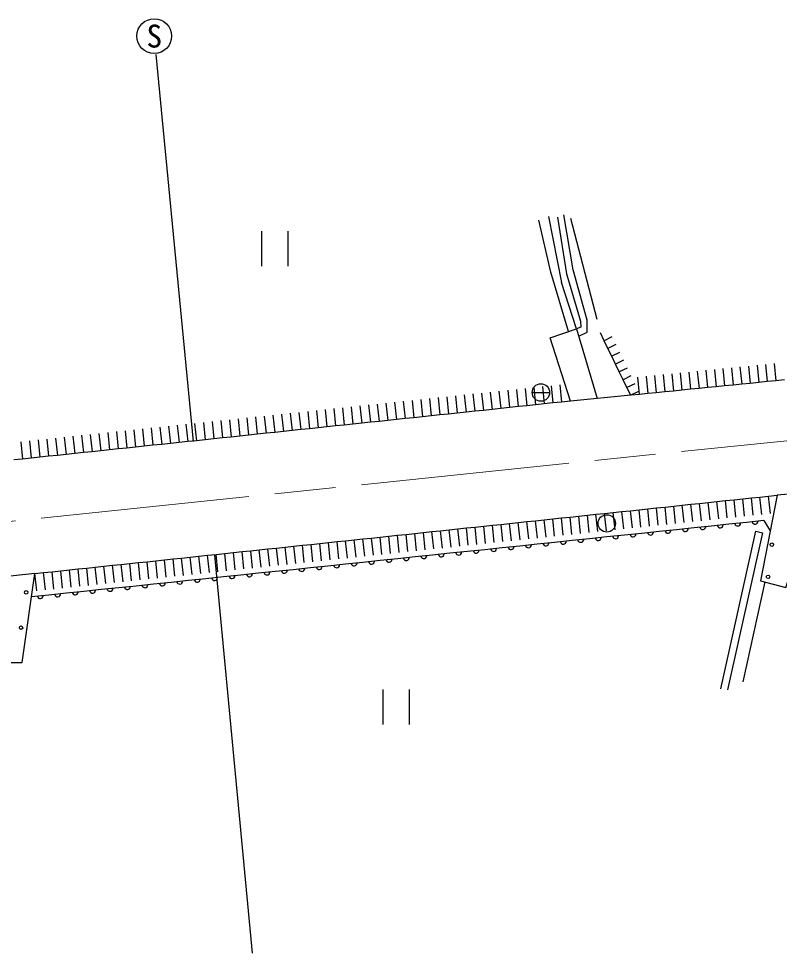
# Model space of a CAD drawing. Units: millimetres, scale not verified. Extents: x 40000 to 680000, y 20000 to 380000.
# Drawn here: x 118300 to 162028, y 257886 to 311597 of the extents above; entities that cross this region are included whole.
import ezdxf
from ezdxf.enums import TextEntityAlignment as Align

# ---------------------------------------------------------------- set-up
doc = ezdxf.new("R2010")
doc.units = ezdxf.units.MM
doc.header["$LTSCALE"] = 1000
doc.linetypes.add('CHAIN', pattern=[18.5, 12, -1.5, 3.5, -1.5])
doc.linetypes.add('DASHED', pattern=[7.5, 6, -1.5])
for name, color, linetype, lineweight in [('M-BGD', 7, 'Continuous', 25), ('M-BGD-EXST', 7, 'Continuous', 25), ('M-BMK', 2, 'CHAIN', 13)]:
    doc.layers.add(name, color=color, linetype=linetype, lineweight=lineweight)
doc.styles.add('ＭＳ ゴシック', font='')
doc.styles.get('ＭＳ ゴシック').set_extended_font_data('MS Gothic')

msp = doc.modelspace()

# ---------------------------------------------------------------- linework, layer by layer
at = {"layer": 'M-BGD'}
for p, q in [((148762, 300229), (149499, 296429)), ((150366, 293781), (149499, 296429)), ((151958, 293093), (151740, 293542)), ((152408, 293312), (151958, 293093)), ((152176, 292645), (151958, 293093)), ((152626, 292864), (152176, 292645)), ((152394, 292197), (152176, 292645)), ((152844, 292415), (152394, 292197)), ((152612, 291748), (152394, 292197)), ((153062, 291967), (152612, 291748)), ((152830, 291300), (152612, 291748)), ((160749, 291684), (160848, 290689)), ((161240, 291733), (161339, 290738)), ((161731, 291782), (161830, 290787)), ((153280, 291518), (152830, 291300)), ((153048, 290851), (152830, 291300)), ((155349, 291145), (155448, 290150)), ((155840, 291194), (155939, 290199)), ((156331, 291243), (156430, 290248)), ((156822, 291292), (156921, 290297)), ((157313, 291341), (157412, 290346)), ((157804, 291390), (157903, 290395)), ((158295, 291439), (158394, 290444)), ((158785, 291488), (158885, 290493)), ((159276, 291537), (159376, 290542)), ((159767, 291586), (159867, 290591)), ((160258, 291635), (160358, 290640)), ((153498, 291070), (153048, 290851)), ((153266, 290403), (153048, 290851)), ((153716, 290621), (153266, 290403)), ((153876, 290998), (153975, 290003)), ((154367, 291047), (154466, 290052)), ((154858, 291096), (154957, 290101)), ((159867, 290591), (159376, 290542)), ((160358, 290640), (159867, 290591)), ((160848, 290689), (160358, 290640)), ((161339, 290738), (160848, 290689)), ((161830, 290787), (161339, 290738)), ((162321, 290835), (161830, 290787)), ((144912, 290084), (145017, 289089)), ((145412, 290137), (145517, 289142)), ((145912, 290189), (146017, 289195)), ((146412, 290242), (146517, 289248)), ((146911, 290295), (147017, 289301)), ((147411, 290348), (147516, 289353)), ((147911, 290401), (148016, 289406)), ((148411, 290453), (148516, 289459)), ((148911, 290506), (149016, 289512)), ((149411, 290559), (149516, 289565)), ((153484, 289954), (153266, 290403)), ((153934, 290173), (153484, 289954)), ((154466, 290052), (153975, 290003)), ((154957, 290101), (154466, 290052)), ((155448, 290150), (154957, 290101)), ((155939, 290199), (155448, 290150)), ((156430, 290248), (155939, 290199)), ((156921, 290297), (156430, 290248)), ((157412, 290346), (156921, 290297)), ((157903, 290395), (157412, 290346)), ((158394, 290444), (157903, 290395)), ((158885, 290493), (158394, 290444)), ((159376, 290542), (158885, 290493)), ((139413, 289503), (139518, 288508)), ((139913, 289555), (140018, 288561)), ((140413, 289608), (140518, 288614)), ((140913, 289661), (141018, 288667)), ((141413, 289714), (141518, 288719)), ((141913, 289767), (142018, 288772)), ((142413, 289820), (142518, 288825)), ((142912, 289872), (143017, 288878)), ((143412, 289925), (143517, 288931)), ((143912, 289978), (144017, 288984)), ((144412, 290031), (144517, 289036)), ((149016, 289512), (148516, 289459)), ((149516, 289565), (149016, 289512)), ((150016, 289617), (149516, 289565)), ((153975, 290003), (153484, 289954)), ((134414, 288974), (134519, 287980)), ((134914, 289027), (135019, 288033)), ((135414, 289080), (135519, 288085)), ((135914, 289133), (136019, 288138)), ((136414, 289186), (136519, 288191)), ((136914, 289238), (137019, 288244)), ((137414, 289291), (137519, 288297)), ((137914, 289344), (138019, 288350)), ((138413, 289397), (138519, 288402)), ((138913, 289450), (139018, 288455)), ((144017, 288984), (143517, 288931)), ((144517, 289036), (144017, 288984)), ((145017, 289089), (144517, 289036)), ((145517, 289142), (145017, 289089)), ((146017, 289195), (145517, 289142)), ((146517, 289248), (146017, 289195)), ((147017, 289301), (146517, 289248)), ((147516, 289353), (147017, 289301)), ((148016, 289406), (147516, 289353)), ((148516, 289459), (148016, 289406)), ((129415, 288446), (129521, 287452)), ((129915, 288499), (130020, 287504)), ((130415, 288552), (130520, 287557)), ((130915, 288605), (131020, 287610)), ((131415, 288657), (131520, 287663)), ((131915, 288710), (132020, 287716)), ((132415, 288763), (132520, 287769)), ((132915, 288816), (133020, 287821)), ((133415, 288869), (133520, 287874)), ((133914, 288921), (134020, 287927)), ((139018, 288455), (138519, 288402)), ((139518, 288508), (139018, 288455)), ((140018, 288561), (139518, 288508)), ((140518, 288614), (140018, 288561)), ((141018, 288667), (140518, 288614)), ((141518, 288719), (141018, 288667)), ((142018, 288772), (141518, 288719)), ((142518, 288825), (142018, 288772)), ((143017, 288878), (142518, 288825)), ((143517, 288931), (143017, 288878)), ((124417, 287918), (124522, 286923)), ((124916, 287971), (125022, 286976)), ((125416, 288023), (125521, 287029)), ((125916, 288076), (126021, 287082)), ((126416, 288129), (126521, 287135)), ((126916, 288182), (127021, 287187)), ((127416, 288235), (127521, 287240)), ((127916, 288288), (128021, 287293)), ((128416, 288340), (128521, 287346)), ((128916, 288393), (129021, 287399)), ((134020, 287927), (133520, 287874)), ((134519, 287980), (134020, 287927)), ((135019, 288033), (134519, 287980)), ((135519, 288085), (135019, 288033)), ((136019, 288138), (135519, 288085)), ((136519, 288191), (136019, 288138)), ((137019, 288244), (136519, 288191)), ((137519, 288297), (137019, 288244)), ((138019, 288350), (137519, 288297)), ((138519, 288402), (138019, 288350)), ((119418, 287389), (119523, 286395)), ((119918, 287442), (120023, 286448)), ((120418, 287495), (120523, 286501)), ((120917, 287548), (121023, 286554)), ((121417, 287601), (121522, 286606)), ((121917, 287654), (122022, 286659)), ((122417, 287706), (122522, 286712)), ((122917, 287759), (123022, 286765)), ((123417, 287812), (123522, 286818)), ((123917, 287865), (124022, 286870)), ((129021, 287399), (128521, 287346)), ((129521, 287452), (129021, 287399)), ((130020, 287504), (129521, 287452)), ((130520, 287557), (130020, 287504)), ((131020, 287610), (130520, 287557)), ((131520, 287663), (131020, 287610)), ((132020, 287716), (131520, 287663)), ((132520, 287769), (132020, 287716)), ((133020, 287821), (132520, 287769)), ((133520, 287874), (133020, 287821)), ((118418, 287284), (118523, 286289)), ((118918, 287337), (119023, 286342)), ((123522, 286818), (123022, 286765)), ((124022, 286870), (123522, 286818)), ((124522, 286923), (124022, 286870)), ((125022, 286976), (124522, 286923)), ((125521, 287029), (125022, 286976)), ((126021, 287082), (125521, 287029)), ((126521, 287135), (126021, 287082)), ((127021, 287187), (126521, 287135)), ((127521, 287240), (127021, 287187)), ((128021, 287293), (127521, 287240)), ((128521, 287346), (128021, 287293)), ((118523, 286289), (118023, 286237)), ((119023, 286342), (118523, 286289)), ((119523, 286395), (119023, 286342)), ((120023, 286448), (119523, 286395)), ((120523, 286501), (120023, 286448)), ((121023, 286554), (120523, 286501)), ((121522, 286606), (121023, 286554)), ((122022, 286659), (121522, 286606)), ((122522, 286712), (122022, 286659)), ((123022, 286765), (122522, 286712)), ((160918, 284108), (161415, 284160)), ((161911, 284213), (160939, 279298)), ((161415, 284160), (161911, 284213)), ((161519, 283166), (161415, 284160)), ((155956, 283585), (156452, 283637)), ((156452, 283637), (156948, 283689)), ((156557, 282642), (156452, 283637)), ((156948, 283689), (157444, 283742)), ((157053, 282695), (156948, 283689)), ((157444, 283742), (157941, 283794)), ((157549, 282747), (157444, 283742)), ((157941, 283794), (158437, 283846)), ((158046, 282799), (157941, 283794)), ((158437, 283846), (158933, 283899)), ((158542, 282852), (158437, 283846)), ((158933, 283899), (159430, 283951)), ((159038, 282904), (158933, 283899)), ((159430, 283951), (159926, 284003)), ((159534, 282956), (159430, 283951)), ((159926, 284003), (160422, 284056)), ((160031, 283009), (159926, 284003)), ((160422, 284056), (160918, 284108)), ((160527, 283061), (160422, 284056)), ((161023, 283113), (160918, 284108)), ((150497, 283009), (150993, 283061)), ((150993, 283061), (151489, 283114)), ((151098, 282067), (150993, 283061)), ((151489, 283114), (151985, 283166)), ((151594, 282119), (151489, 283114)), ((151985, 283166), (152482, 283218)), ((152090, 282171), (151985, 283166)), ((152482, 283218), (152978, 283271)), ((152587, 282224), (152482, 283218)), ((152978, 283271), (153474, 283323)), ((153083, 282276), (152978, 283271)), ((153474, 283323), (153971, 283375)), ((153579, 282328), (153474, 283323)), ((153971, 283375), (154467, 283428)), ((154075, 282381), (153971, 283375)), ((154467, 283428), (154963, 283480)), ((154572, 282433), (154467, 283428)), ((154963, 283480), (155459, 283532)), ((155068, 282485), (154963, 283480)), ((155459, 283532), (155956, 283585)), ((155564, 282538), (155459, 283532)), ((156061, 282590), (155956, 283585)), ((145534, 282486), (146030, 282538)), ((146030, 282538), (146526, 282590)), ((146135, 281543), (146030, 282538)), ((146526, 282590), (147023, 282643)), ((146631, 281596), (146526, 282590)), ((147023, 282643), (147519, 282695)), ((147128, 281648), (147023, 282643)), ((147519, 282695), (148015, 282747)), ((147624, 281700), (147519, 282695)), ((148015, 282747), (148512, 282800)), ((148120, 281753), (148015, 282747)), ((148512, 282800), (149008, 282852)), ((148616, 281805), (148512, 282800)), ((149008, 282852), (149504, 282904)), ((149113, 281857), (149008, 282852)), ((149504, 282904), (150000, 282957)), ((149609, 281910), (149504, 282904)), ((150000, 282957), (150497, 283009)), ((150105, 281962), (150000, 282957)), ((150602, 282014), (150497, 283009)), ((159133, 282541), (158131, 282437)), ((160135, 282646), (159133, 282541)), ((161138, 282750), (160135, 282646)), ((161138, 282750), (161506, 282167)), ((140571, 281962), (141068, 282015)), ((141068, 282015), (141564, 282067)), ((141172, 281020), (141068, 282015)), ((141564, 282067), (142060, 282119)), ((141669, 281072), (141564, 282067)), ((142060, 282119), (142556, 282172)), ((142165, 281125), (142060, 282119)), ((142556, 282172), (143053, 282224)), ((142661, 281177), (142556, 282172)), ((143053, 282224), (143549, 282276)), ((143157, 281229), (143053, 282224)), ((143549, 282276), (144045, 282329)), ((143654, 281282), (143549, 282276)), ((144045, 282329), (144541, 282381)), ((144150, 281334), (144045, 282329)), ((144541, 282381), (145038, 282433)), ((144646, 281386), (144541, 282381)), ((145038, 282433), (145534, 282486)), ((145143, 281439), (145038, 282433)), ((145639, 281491), (145534, 282486)), ((154122, 282020), (153119, 281915)), ((155124, 282124), (154122, 282020)), ((156126, 282228), (155124, 282124)), ((157128, 282333), (156126, 282228)), ((158131, 282437), (157128, 282333)), ((135609, 281439), (136105, 281491)), ((136105, 281491), (136601, 281544)), ((136210, 280497), (136105, 281491)), ((136601, 281544), (137097, 281596)), ((136706, 280549), (136601, 281544)), ((137097, 281596), (137594, 281648)), ((137202, 280601), (137097, 281596)), ((137594, 281648), (138090, 281701)), ((137699, 280654), (137594, 281648)), ((138090, 281701), (138586, 281753)), ((138195, 280706), (138090, 281701)), ((138586, 281753), (139082, 281805)), ((138691, 280758), (138586, 281753)), ((139082, 281805), (139579, 281858)), ((139187, 280811), (139082, 281805)), ((139579, 281858), (140075, 281910)), ((139684, 280863), (139579, 281858)), ((140075, 281910), (140571, 281962)), ((140180, 280915), (140075, 281910)), ((140676, 280968), (140571, 281962)), ((149110, 281498), (148108, 281394)), ((150112, 281602), (149110, 281498)), ((151115, 281707), (150112, 281602)), ((152117, 281811), (151115, 281707)), ((153119, 281915), (152117, 281811)), ((130150, 280863), (130646, 280916)), ((130646, 280916), (131142, 280968)), ((130751, 279921), (130646, 280916)), ((131142, 280968), (131638, 281020)), ((131247, 279973), (131142, 280968)), ((131638, 281020), (132135, 281073)), ((131743, 280026), (131638, 281020)), ((132135, 281073), (132631, 281125)), ((132240, 280078), (132135, 281073)), ((132631, 281125), (133127, 281177)), ((132736, 280130), (132631, 281125)), ((133127, 281177), (133623, 281230)), ((133232, 280183), (133127, 281177)), ((133623, 281230), (134120, 281282)), ((133728, 280235), (133623, 281230)), ((134120, 281282), (134616, 281334)), ((134225, 280287), (134120, 281282)), ((134616, 281334), (135112, 281387)), ((134721, 280340), (134616, 281334)), ((135112, 281387), (135609, 281439)), ((135217, 280392), (135112, 281387)), ((135713, 280444), (135609, 281439)), ((144098, 280976), (143096, 280872)), ((145101, 281081), (144098, 280976)), ((146103, 281185), (145101, 281081)), ((147105, 281289), (146103, 281185)), ((148108, 281394), (147105, 281289)), ((125187, 280340), (125683, 280392)), ((125683, 280392), (126179, 280445)), ((125788, 279398), (125683, 280392)), ((126179, 280445), (126676, 280497)), ((126284, 279450), (126179, 280445)), ((126676, 280497), (127172, 280549)), ((126781, 279502), (126676, 280497)), ((127172, 280549), (127668, 280602)), ((127277, 279555), (127172, 280549)), ((127668, 280602), (128165, 280654)), ((127773, 279607), (127668, 280602)), ((128165, 280654), (128661, 280706)), ((128269, 279659), (128165, 280654)), ((128661, 280706), (129157, 280759)), ((128766, 279712), (128661, 280706)), ((129157, 280759), (129653, 280811)), ((129262, 279764), (129157, 280759)), ((129653, 280811), (130150, 280863)), ((129758, 279816), (129653, 280811)), ((130254, 279869), (130150, 280863)), ((139087, 280455), (138085, 280351)), ((140089, 280559), (139087, 280455)), ((141092, 280664), (140089, 280559)), ((142094, 280768), (141092, 280664)), ((143096, 280872), (142094, 280768)), ((120224, 279816), (120720, 279869)), ((120720, 279869), (121217, 279921)), ((120825, 278874), (120720, 279869)), ((121217, 279921), (121713, 279973)), ((121322, 278927), (121217, 279921)), ((121713, 279973), (122209, 280026)), ((121818, 278979), (121713, 279973)), ((122209, 280026), (122706, 280078)), ((122314, 279031), (122209, 280026)), ((122706, 280078), (123202, 280130)), ((122810, 279084), (122706, 280078)), ((123202, 280130), (123698, 280183)), ((123307, 279136), (123202, 280130)), ((123698, 280183), (124194, 280235)), ((123803, 279188), (123698, 280183)), ((124194, 280235), (124691, 280287)), ((124299, 279241), (124194, 280235)), ((124691, 280287), (125187, 280340)), ((124795, 279293), (124691, 280287)), ((125292, 279345), (125187, 280340)), ((134075, 279933), (133073, 279829)), ((135078, 280038), (134075, 279933)), ((136080, 280142), (135078, 280038)), ((137082, 280246), (136080, 280142)), ((138085, 280351), (137082, 280246)), ((119232, 279712), (119728, 279764)), ((119337, 278717), (119232, 279712)), ((119728, 279764), (120224, 279816)), ((119833, 278770), (119728, 279764)), ((120329, 278822), (120224, 279816)), ((128062, 279307), (127059, 279203)), ((129064, 279412), (128062, 279307)), ((130066, 279516), (129064, 279412)), ((131069, 279620), (130066, 279516)), ((132071, 279725), (131069, 279620)), ((133073, 279829), (132071, 279725)), ((123050, 278786), (122048, 278681)), ((124052, 278890), (123050, 278786)), ((125055, 278994), (124052, 278890)), ((126057, 279099), (125055, 278994)), ((127059, 279203), (126057, 279099)), ((120043, 278473), (119041, 278368)), ((121045, 278577), (120043, 278473)), ((122048, 278681), (121045, 278577))]:
    msp.add_line(p, q, dxfattribs=at)
at = {"layer": 'M-BGD', "linetype": 'DASHED'}
for p, q in [((150028, 300137), (151740, 293542)), ((159948, 273489), (161206, 279225))]:
    msp.add_line(p, q, dxfattribs=at)
at = {"layer": 'M-BGD'}
for points in [[(150495, 293345), (150973, 293574), (150984, 294276), (150178, 297164), (149634, 300324)], [(149271, 300195), (149789, 296930), (150593, 294210), (150612, 293860), (150366, 293781)], [(153484, 289954), (150016, 289617), (148861, 293259), (150366, 293781), (151557, 289767)], [(160939, 279298), (162404, 278900), (163684, 282726), (166461, 281750), (167050, 283032), (164523, 284445), (161911, 284213)], [(158676, 273081), (160688, 282147), (161057, 282058), (159043, 273036)]]:
    msp.add_lwpolyline(points, dxfattribs=at)
at = {"layer": 'M-BGD', "linetype": 'DASHED'}
msp.add_lwpolyline([(149906, 293621), (148900, 297028), (148209, 300022)], dxfattribs=at)
at = {"layer": 'M-BGD'}
msp.add_lwpolyline([(116936, 279466), (117062, 274606), (118507, 274606), (119232, 279712)], close=True, dxfattribs=at)
for centre in [(161602, 281374), (161382, 279522), (118730, 278633), (118439, 276599)]:
    msp.add_circle(centre, 100, dxfattribs=at)
for centre, start, end in [((159632, 282612), 192.4042, 359.4786), ((160635, 282717), 192.4097, 359.4762), ((153618, 281986), 192.4042, 359.4786), ((154621, 282091), 192.4042, 359.4786), ((155623, 282195), 192.408, 359.4783), ((156625, 282299), 192.408, 359.4783), ((157628, 282404), 192.4042, 359.4786), ((158630, 282508), 192.4059, 359.4766), ((148607, 281465), 192.4042, 359.4786), ((149609, 281569), 192.4059, 359.4766), ((150612, 281673), 192.4042, 359.4821), ((151614, 281778), 192.4097, 359.4762), ((152616, 281882), 192.4042, 359.4786), ((143595, 280943), 192.4042, 359.4786), ((144598, 281048), 192.4042, 359.4786), ((145600, 281152), 192.4042, 359.4821), ((146602, 281256), 192.408, 359.4783), ((147605, 281361), 192.4042, 359.4786), ((138584, 280422), 192.4042, 359.4786), ((139586, 280526), 192.4042, 359.4786), ((140588, 280630), 192.4059, 359.48), ((141591, 280735), 192.408, 359.4783), ((142593, 280839), 192.4059, 359.4766), ((133572, 279900), 192.4059, 359.4766), ((134575, 280004), 192.4042, 359.4786), ((135577, 280109), 192.4042, 359.4821), ((136579, 280213), 192.408, 359.4783), ((137582, 280317), 192.4042, 359.4786), ((128561, 279378), 192.4042, 359.4786), ((129563, 279483), 192.4042, 359.4786), ((130565, 279587), 192.4042, 359.4821), ((131568, 279691), 192.4097, 359.4762), ((132570, 279796), 192.4042, 359.4786), ((123549, 278857), 192.4042, 359.4786), ((124552, 278961), 192.4059, 359.4766), ((125554, 279065), 192.4042, 359.4821), ((126556, 279170), 192.408, 359.4783), ((127558, 279274), 192.4042, 359.4786), ((119540, 278440), 192.4042, 359.4786), ((120542, 278544), 192.4042, 359.4821), ((121545, 278648), 192.408, 359.4783), ((122547, 278752), 192.4059, 359.4766)]:
    msp.add_arc(centre, 169, start, end, dxfattribs=at)
at = {"layer": 'M-BGD-EXST'}
for p, q in [((128344, 287304), (126207, 309546)), ((132264, 299378), (132264, 297378)), ((133764, 299378), (133764, 297378)), ((147820, 290116), (148820, 290116)), ((129558, 280770), (131731, 257886)), ((139241, 273038), (139241, 271038)), ((140741, 273038), (140741, 271038))]:
    msp.add_line(p, q, dxfattribs=at)
for centre, radius in [((126095, 310597), 1000), ((148320, 290116), 500), ((152111, 282592), 500)]:
    msp.add_circle(centre, radius, dxfattribs=at)
at = {"layer": 'M-BMK'}
msp.add_line((168339, 287954), (69784, 277736), dxfattribs=at)

# ---------------------------------------------------------------- texts
at = {"layer": 'M-BGD-EXST', "style": 'ＭＳ ゴシック'}
msp.add_text('S', height=1320, dxfattribs=at).set_placement((126095, 310597), align=Align.MIDDLE_CENTER)

doc.saveas('drawing.dxf')
